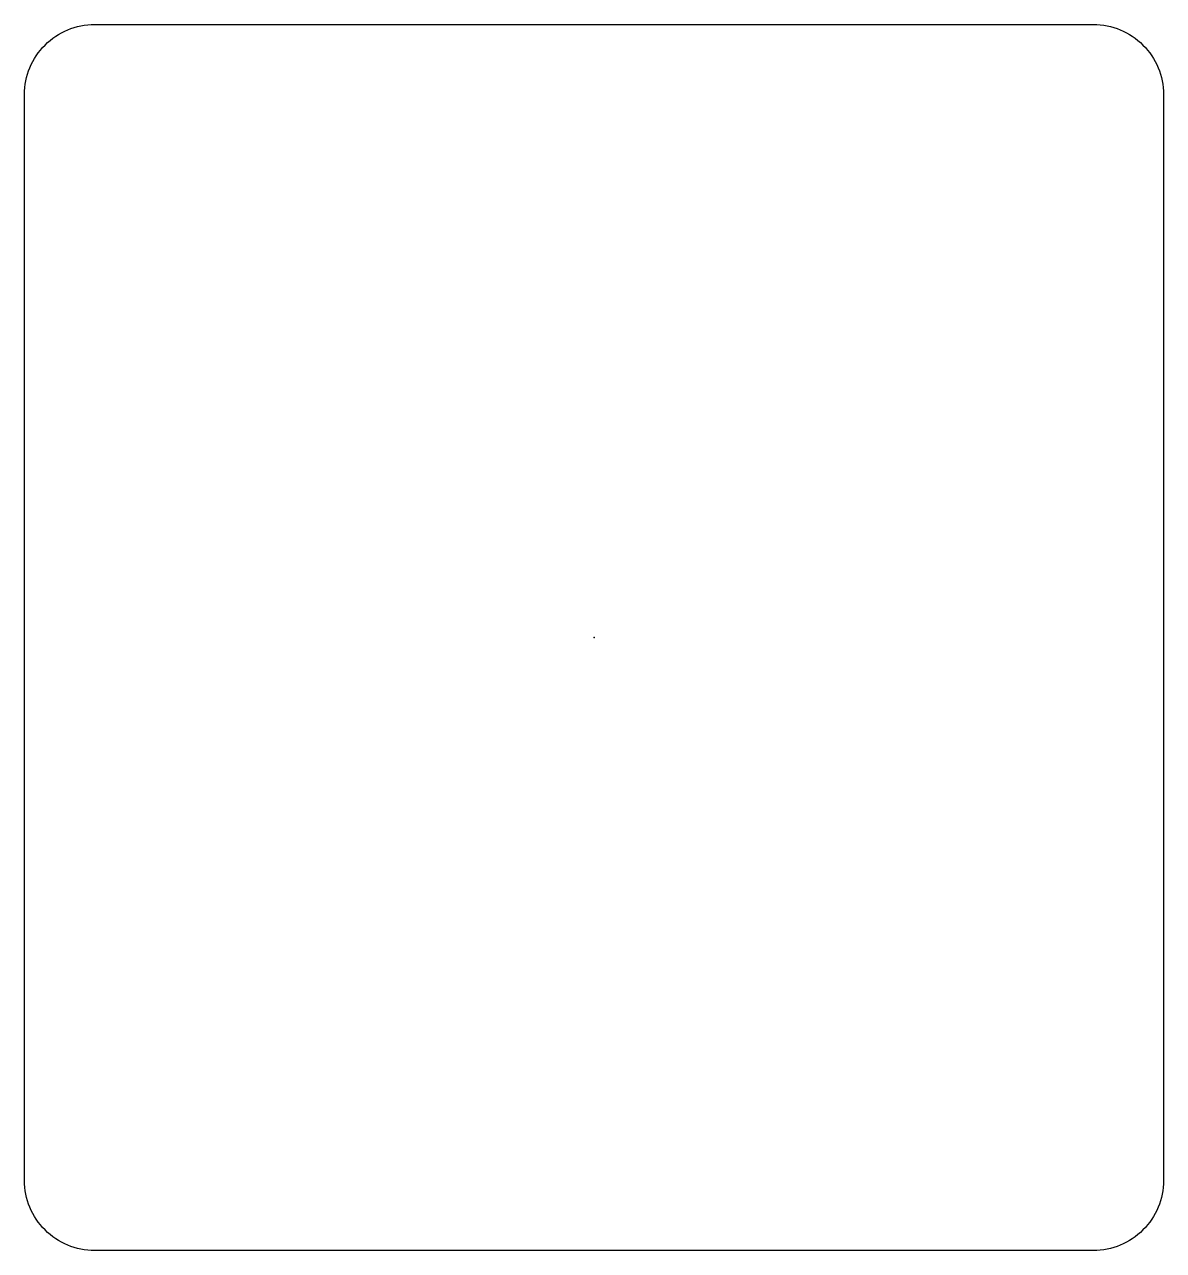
# Model space of a CAD drawing. Header units: inches. Extents: x -1.63 to 1.62, y -1.75 to 1.75.
import ezdxf

# ---------------------------------------------------------------- set-up
doc = ezdxf.new("R2010")
doc.units = ezdxf.units.IN
doc.layers.get('0').update_dxf_attribs({"linetype": 'CONTINUOUS'})

msp = doc.modelspace()

# ---------------------------------------------------------------- linework, layer by layer
msp.add_lwpolyline([(1.425, -1.75), (-1.425, -1.75, -0.414214), (-1.625, -1.55), (-1.625, 1.55, -0.414214), (-1.425, 1.75), (1.425, 1.75, -0.414214), (1.625, 1.55), (1.625, -1.55, -0.414214)], format="xyb", close=True)
msp.add_point((0, 0))
msp.add_point((0, 0))

doc.saveas('drawing.dxf')
